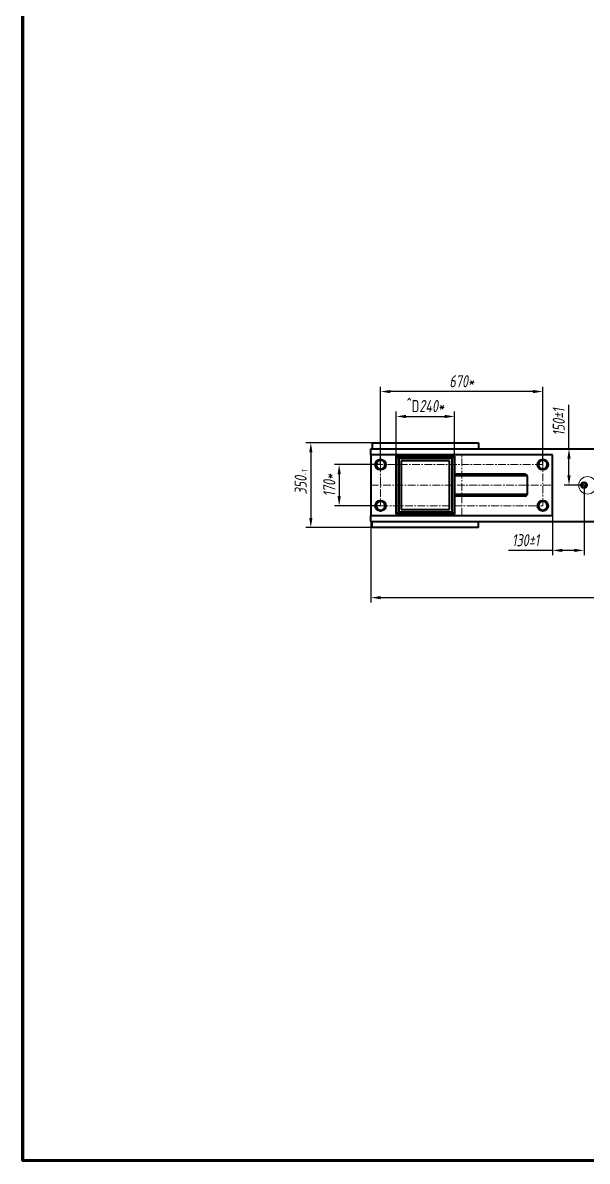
# Model space of a CAD drawing. Header units: millimetres. Extents: x 46486 to 69721, y 30372 to 52690.
# Drawn here: x 58041 to 60372, y 42176 to 46878 of the extents above; entities that cross this region are included whole.
import ezdxf

# ---------------------------------------------------------------- set-up
doc = ezdxf.new("R2010")
doc.units = ezdxf.units.MM
doc.linetypes.add('CENTER', pattern=[50.8, 31.75, -6.35, 6.35, -6.35])
doc.layers.add('РАЗМЕРЫ', color=7, linetype='Continuous', lineweight=18)
doc.styles.get("Standard").update_dxf_attribs({"font": 'simplex.shx', "width": 0.7, "oblique": 10})
doc.dimstyles.new('Stand10', dxfattribs={"dimtxt": 50, "dimasz": 40, "dimexe": 20, "dimexo": 0, "dimgap": 16, "dimtad": 1, "dimdec": 0, "dimzin": 0, "dimdsep": 46, "dimtxsty": 'Standard', "dimcen": 0, "dimadec": 0, "dimazin": 0, "dimtfac": 1, "dimtdec": 0, "dimtmove": 0, "dimatfit": 3, "dimfxl": 0.18, "dimtolj": 1, "dimtzin": 0, "dimarcsym": 0})
doc.dimstyles.new('Stand5', dxfattribs={"dimtxt": 25, "dimasz": 20, "dimexe": 10, "dimexo": 0, "dimgap": 8, "dimtad": 1, "dimdec": 0, "dimzin": 0, "dimdsep": 46, "dimtxsty": 'Standard', "dimcen": 0, "dimadec": 0, "dimazin": 0, "dimtfac": 1, "dimtdec": 0, "dimtmove": 0, "dimatfit": 3, "dimfxl": 0.18, "dimtolj": 1, "dimtzin": 0, "dimarcsym": 0})

# ---------------------------------------------------------------- blocks, each defined once
blk = doc.blocks.new('*D6245')
at = {"layer": 'РАЗМЕРЫ', "color": 0, "lineweight": 18, "insert": (59204.4, 45018), "char_height": 25, "attachment_point": 5, "rotation": 89.8985}
blk.add_mtext('\\A1;-1', dxfattribs=at)
blk = doc.blocks.new('*D6354')
at = {"layer": 'DEFPOINTS', "color": 0, "lineweight": 18}
for p in [(59518.3, 45052.8), (59347.3, 44882.8), (59518.3, 44882.8)]:
    blk.add_point(p, dxfattribs=at)
at = {"layer": 'РАЗМЕРЫ', "color": 0, "lineweight": -2}
for p, q in [((59518.3, 45052.8), (59327.3, 45052.8)), ((59347.3, 45012.8), (59347.3, 44922.8)), ((59518.3, 44882.8), (59327.3, 44882.8))]:
    blk.add_line(p, q, dxfattribs=at)
at = {"layer": 'РАЗМЕРЫ', "color": 0, "lineweight": 18}
for points in [[(59354, 45012.8), (59340.6, 45012.8), (59347.3, 45052.8)], [(59340.6, 44922.8), (59354, 44922.8), (59347.3, 44882.8)]]:
    blk.add_solid(points, dxfattribs=at)
at = {"layer": 'РАЗМЕРЫ', "color": 0, "lineweight": 18, "insert": (59306.3, 44967.8), "char_height": 50, "attachment_point": 5, "rotation": 90}
blk.add_mtext('\\A1;170*', dxfattribs=at)
blk = doc.blocks.new('*D6355')
at = {"layer": 'DEFPOINTS', "color": 0, "lineweight": 18}
for p in [(59823.3, 45251.6), (59583.3, 45087.8), (59823.3, 45087.8)]:
    blk.add_point(p, dxfattribs=at)
at = {"layer": 'РАЗМЕРЫ', "color": 0, "lineweight": -2}
for p, q in [((59583.3, 45087.8), (59583.3, 45271.6)), ((59623.3, 45251.6), (59783.3, 45251.6)), ((59823.3, 45087.8), (59823.3, 45271.6))]:
    blk.add_line(p, q, dxfattribs=at)
at = {"layer": 'РАЗМЕРЫ', "color": 0, "lineweight": 18}
for points in [[(59623.3, 45258.3), (59623.3, 45244.9), (59583.3, 45251.6)], [(59783.3, 45244.9), (59783.3, 45258.3), (59823.3, 45251.6)]]:
    blk.add_solid(points, dxfattribs=at)
at = {"layer": 'РАЗМЕРЫ', "color": 0, "lineweight": 18, "insert": (59703.3, 45294.5), "char_height": 50, "attachment_point": 5}
blk.add_mtext('\\A1;{\\Q0;^D}240*', dxfattribs=at)
blk = doc.blocks.new('*D6356')
at = {"layer": 'DEFPOINTS', "color": 0, "lineweight": 18}
for p in [(59518.3, 45354.5), (59518.3, 45052.8), (60188.3, 45052.8)]:
    blk.add_point(p, dxfattribs=at)
at = {"layer": 'РАЗМЕРЫ', "color": 0, "lineweight": -2}
for p, q in [((59518.3, 45052.8), (59518.3, 45374.5)), ((60148.3, 45354.5), (59558.3, 45354.5)), ((60188.3, 45052.8), (60188.3, 45374.5))]:
    blk.add_line(p, q, dxfattribs=at)
at = {"layer": 'РАЗМЕРЫ', "color": 0, "lineweight": 18}
for points in [[(59558.3, 45361.2), (59558.3, 45347.9), (59518.3, 45354.5)], [(60148.3, 45347.9), (60148.3, 45361.2), (60188.3, 45354.5)]]:
    blk.add_solid(points, dxfattribs=at)
at = {"layer": 'РАЗМЕРЫ', "color": 0, "lineweight": 18, "insert": (59853.3, 45397), "char_height": 50, "attachment_point": 5}
blk.add_mtext('\\A1;670*', dxfattribs=at)
blk = doc.blocks.new('*D6364')
at = {"layer": 'DEFPOINTS', "color": 0, "lineweight": 18}
for p in [(59483.3, 45143.3), (59230.2, 44792.8), (59483.3, 44792.8)]:
    blk.add_point(p, dxfattribs=at)
at = {"layer": 'РАЗМЕРЫ', "color": 0, "lineweight": -2}
for p, q in [((59483.3, 45143.3), (59210.2, 45143.3)), ((59230.2, 45103.3), (59230.2, 44832.8)), ((59483.3, 44792.8), (59210.2, 44792.8))]:
    blk.add_line(p, q, dxfattribs=at)
at = {"layer": 'РАЗМЕРЫ', "color": 0, "lineweight": 18}
for points in [[(59236.9, 45103.3), (59223.5, 45103.3), (59230.2, 45143.3)], [(59223.5, 44832.8), (59236.9, 44832.8), (59230.2, 44792.8)]]:
    blk.add_solid(points, dxfattribs=at)
at = {"layer": 'РАЗМЕРЫ', "color": 0, "lineweight": 18, "insert": (59188.2, 44968.1), "char_height": 50, "attachment_point": 5, "rotation": 90}
blk.add_mtext('\\A1;350', dxfattribs=at)
blk = doc.blocks.new('*D6368')
at = {"layer": 'DEFPOINTS', "color": 0, "lineweight": 18}
for p in [(60296.2, 45117.8), (60323, 45117.8), (60358.3, 44967.8)]:
    blk.add_point(p, dxfattribs=at)
at = {"layer": 'РАЗМЕРЫ', "color": 0, "lineweight": -2}
for p, q in [((60296.2, 45117.8), (60296.2, 45299.7)), ((60296.2, 45117.8), (60296.2, 45299.7)), ((60323, 45117.8), (60276.2, 45117.8)), ((60296.2, 45007.8), (60296.2, 45077.8)), ((60358.3, 44967.8), (60276.2, 44967.8))]:
    blk.add_line(p, q, dxfattribs=at)
at = {"layer": 'РАЗМЕРЫ', "color": 0, "lineweight": 18}
for points in [[(60302.8, 45077.8), (60289.5, 45077.8), (60296.2, 45117.8)], [(60289.5, 45007.8), (60302.8, 45007.8), (60296.2, 44967.8)]]:
    blk.add_solid(points, dxfattribs=at)
at = {"layer": 'РАЗМЕРЫ', "color": 0, "lineweight": 18, "insert": (60254.1, 45228.7), "char_height": 50, "attachment_point": 5, "rotation": 90}
blk.add_mtext('\\A1;150%%p1', dxfattribs=at)
blk = doc.blocks.new('*D6370')
at = {"layer": 'DEFPOINTS', "color": 0, "lineweight": 18}
for p in [(60358.3, 44967.8), (60228.3, 44918.1), (60228.3, 44698.4)]:
    blk.add_point(p, dxfattribs=at)
at = {"layer": 'РАЗМЕРЫ', "color": 0, "lineweight": -2}
for p, q in [((60358.3, 44967.8), (60358.3, 44678.4)), ((60228.3, 44918.1), (60228.3, 44678.4)), ((60228.3, 44698.4), (60046.5, 44698.4)), ((60228.3, 44698.4), (60046.5, 44698.4)), ((60318.3, 44698.4), (60268.3, 44698.4))]:
    blk.add_line(p, q, dxfattribs=at)
at = {"layer": 'РАЗМЕРЫ', "color": 0, "lineweight": 18}
for points in [[(60268.3, 44705.1), (60268.3, 44691.8), (60228.3, 44698.4)], [(60318.3, 44691.8), (60318.3, 44705.1), (60358.3, 44698.4)]]:
    blk.add_solid(points, dxfattribs=at)
at = {"layer": 'РАЗМЕРЫ', "color": 0, "lineweight": 18, "insert": (60117.4, 44740.5), "char_height": 50, "attachment_point": 5}
blk.add_mtext('\\A1;130%%p1', dxfattribs=at)
blk = doc.blocks.new('*D6379')
at = {"layer": 'DEFPOINTS', "color": 0, "lineweight": 18}
for p in [(59478.3, 44843.3), (62058.3, 44843.3), (62058.3, 44503.2)]:
    blk.add_point(p, dxfattribs=at)
at = {"layer": 'РАЗМЕРЫ', "color": 0, "lineweight": -2}
for p, q in [((59478.3, 44843.3), (59478.3, 44483.2)), ((62058.3, 44843.3), (62058.3, 44483.2)), ((59518.3, 44503.2), (62018.3, 44503.2))]:
    blk.add_line(p, q, dxfattribs=at)
at = {"layer": 'РАЗМЕРЫ', "color": 0, "lineweight": 18}
for points in [[(59518.3, 44509.9), (59518.3, 44496.6), (59478.3, 44503.2)], [(62018.3, 44496.6), (62018.3, 44509.9), (62058.3, 44503.2)]]:
    blk.add_solid(points, dxfattribs=at)
at = {"layer": 'РАЗМЕРЫ', "color": 0, "lineweight": 18, "insert": (60768.3, 44547.2), "char_height": 50, "attachment_point": 5}
blk.add_mtext('\\A1;2580', dxfattribs=at)

msp = doc.modelspace()

# ---------------------------------------------------------------- linework, layer by layer
at = {"color": 7, "linetype": 'Continuous', "lineweight": 40}
for p, q in [((59483.29, 45143.27), (59923.29, 45143.27)), ((59483.29, 45143.27), (59483.29, 45142.33)), ((59483.29, 45142.33), (59923.29, 45142.33)), ((59483.29, 45142.33), (59483.29, 45117.82)), ((59923.29, 45143.27), (59923.29, 45142.33)), ((59923.29, 45142.33), (59923.29, 45117.82)), ((59478.29, 45092.82), (59478.29, 45117.82)), ((59478.29, 45117.82), (60493.29, 45117.82)), ((59478.29, 45092.82), (59478.29, 44842.82)), ((60228.29, 45092.82), (59478.29, 45092.82)), ((59583.29, 45087.82), (59823.29, 45087.82)), ((59583.29, 45087.82), (59591.29, 45079.82)), ((59583.29, 44847.82), (59583.29, 45087.82)), ((59815.29, 45079.82), (59591.29, 45079.82)), ((59591.29, 45079.82), (59591.29, 44855.82)), ((59813.29, 45077.82), (59593.29, 45077.82)), ((59593.29, 45077.82), (59593.29, 44857.82)), ((59803.29, 45067.82), (59603.29, 45067.82)), ((59603.29, 45067.82), (59603.29, 44867.82)), ((59803.29, 44867.82), (59803.29, 45067.82)), ((59813.29, 44857.82), (59813.29, 45077.82)), ((59815.29, 45079.82), (59823.29, 45087.82)), ((59815.29, 44855.82), (59815.29, 45079.82)), ((59823.29, 45087.82), (59823.29, 44847.82)), ((60228.29, 44842.82), (60228.29, 45092.82)), ((60116.39, 45012.82), (59823.29, 45012.82)), ((60123.13, 45006.82), (59823.29, 45006.82)), ((60123.13, 45006.82), (60123.13, 44928.82)), ((60123.13, 44928.82), (59823.29, 44928.82)), ((60116.39, 44922.82), (59823.29, 44922.82)), ((59603.29, 44867.82), (59803.29, 44867.82)), ((59478.29, 44817.82), (59478.29, 44842.82)), ((59478.29, 44842.82), (60228.29, 44842.82)), ((59478.29, 44817.82), (60493.29, 44817.82)), ((59483.29, 44793.32), (59483.29, 44817.82)), ((59583.29, 44847.82), (59591.29, 44855.82)), ((59823.29, 44847.82), (59583.29, 44847.82)), ((59591.29, 44855.82), (59815.29, 44855.82)), ((59593.29, 44857.82), (59813.29, 44857.82)), ((59815.29, 44855.82), (59823.29, 44847.82)), ((59923.29, 44793.32), (59923.29, 44817.82)), ((59923.29, 44793.32), (59483.29, 44793.32)), ((59483.29, 44792.38), (59483.29, 44793.32)), ((59923.29, 44792.38), (59483.29, 44792.38)), ((59923.29, 44792.38), (59923.29, 44793.32))]:
    msp.add_line(p, q, dxfattribs=at)
for centre, radius in [((59518.29, 45052.82), 22), ((60188.29, 45052.82), 22), ((60358.29, 44967.82), 12), ((59518.29, 44882.82), 22), ((60188.29, 44882.82), 22)]:
    msp.add_circle(centre, radius, dxfattribs=at)
at = {"color": 7, "linetype": 'Continuous', "lineweight": 18}
msp.add_circle((60372.89, 44967.21), 36.35, dxfattribs=at)
at = {"color": 7, "linetype": 'Continuous', "lineweight": 40}
for centre, radius, start, end in [((59518.29, 45052.82), 18, 120, 180), ((59518.29, 45052.82), 18, 180, 240), ((59518.29, 45052.82), 18, 60, 120), ((59518.29, 45052.82), 18, 0, 60), ((59518.29, 45052.82), 18, 300, 0), ((60188.29, 45052.82), 18, 156.8699, 216.8699), ((60188.29, 45052.82), 18, 96.8699, 156.8699), ((60188.29, 45052.82), 18, 36.8699, 96.8699), ((60188.29, 45052.82), 18, 336.8699, 36.8699), ((59518.29, 45052.82), 18, 240, 300), ((60188.29, 45052.82), 18, 216.8699, 276.8699), ((60188.29, 45052.82), 18, 276.8699, 336.8699), ((60358.29, 44967.82), 9, 120, 180), ((60358.29, 44967.82), 9, 180, 240), ((60358.29, 44967.82), 9, 60, 120), ((60358.29, 44967.82), 9, 240, 300), ((60358.29, 44967.82), 9, 0, 60), ((60358.29, 44967.82), 9, 300, 0), ((59518.29, 44882.82), 18, 130.86263, 190.86263), ((59518.29, 44882.82), 18, 190.86263, 250.86263), ((59518.29, 44882.82), 18, 70.86263, 130.86263), ((59518.29, 44882.82), 18, 250.86263, 310.86263), ((59518.29, 44882.82), 18, 10.86263, 70.86263), ((59518.29, 44882.82), 18, 310.86263, 10.86263), ((60188.29, 44882.82), 18, 143.31178, 203.31178), ((60188.29, 44882.82), 18, 203.31178, 263.31178), ((60188.29, 44882.82), 18, 83.31178, 143.31178), ((60188.29, 44882.82), 18, 263.31178, 323.31178), ((60188.29, 44882.82), 18, 23.31178, 83.31178), ((60188.29, 44882.82), 18, 323.31178, 23.31178)]:
    msp.add_arc(centre, radius, start, end, dxfattribs=at)
for centre, start_param, end_param in [((60116.39, 45006.82), 3.1415927, 4.712389), ((60116.39, 44928.82), 1.5707963, 3.1415927)]:
    msp.add_ellipse(centre, major_axis=(-6.75, 0), ratio=0.8892878, start_param=start_param, end_param=end_param, dxfattribs=at)
for points, knots in [([(59509.29, 45068.41), (59509.08, 45068.29), (59507.46, 45067.35), (59504.42, 45065.59), (59501.68, 45064.01), (59500.29, 45063.21)], [0, 0, 0, 0, 0.0701071, 0.5307932, 1, 1, 1, 1]), ([(59500.29, 45063.21), (59500.29, 45062.44), (59500.29, 45060.37), (59500.29, 45056.91), (59500.29, 45054.19), (59500.29, 45052.82)], [0, 0, 0, 0, 0.2266598, 0.6108508, 1, 1, 1, 1]), ([(59500.29, 45052.82), (59500.29, 45051.96), (59500.29, 45049.78), (59500.29, 45046.29), (59500.29, 45043.72), (59500.29, 45042.43)], [0, 0, 0, 0, 0.2441807, 0.6200371, 1, 1, 1, 1]), ([(59518.29, 45073.61), (59516.83, 45072.76), (59513.88, 45071.06), (59510.83, 45069.3), (59509.29, 45068.41)], [0, 0, 0, 0, 0.495458, 1, 1, 1, 1]), ([(59527.29, 45068.41), (59527.08, 45068.53), (59525.46, 45069.47), (59522.42, 45071.22), (59519.68, 45072.81), (59518.29, 45073.61)], [0, 0, 0, 0, 0.0701071, 0.5307932, 1, 1, 1, 1]), ([(59536.29, 45063.21), (59534.83, 45064.06), (59531.88, 45065.76), (59528.83, 45067.52), (59527.29, 45068.41)], [0, 0, 0, 0, 0.495458, 1, 1, 1, 1]), ([(59536.29, 45052.82), (59536.29, 45054.17), (59536.29, 45056.89), (59536.29, 45060.36), (59536.29, 45062.44), (59536.29, 45063.21)], [0, 0, 0, 0, 0.3838711, 0.7733407, 1, 1, 1, 1]), ([(59536.29, 45042.43), (59536.29, 45043.71), (59536.29, 45046.28), (59536.29, 45049.77), (59536.29, 45051.96), (59536.29, 45052.82)], [0, 0, 0, 0, 0.3761823, 0.7558189, 1, 1, 1, 1]), ([(60171.74, 45059.89), (60171.64, 45059.67), (60170.91, 45057.95), (60169.53, 45054.72), (60168.28, 45051.8), (60167.66, 45050.33)], [0, 0, 0, 0, 0.0701071, 0.5307932, 1, 1, 1, 1]), ([(60167.66, 45050.33), (60168.12, 45049.72), (60169.36, 45048.06), (60171.44, 45045.29), (60173.07, 45043.12), (60173.89, 45042.02)], [0, 0, 0, 0, 0.2266598, 0.6108508, 1, 1, 1, 1]), ([(60175.82, 45069.45), (60175.16, 45067.9), (60173.82, 45064.76), (60172.44, 45061.53), (60171.74, 45059.89)], [0, 0, 0, 0, 0.495458, 1, 1, 1, 1]), ([(60186.14, 45070.69), (60185.89, 45070.66), (60184.04, 45070.44), (60180.55, 45070.02), (60177.41, 45069.64), (60175.82, 45069.45)], [0, 0, 0, 0, 0.0701071, 0.5307932, 1, 1, 1, 1]), ([(60196.46, 45071.93), (60194.78, 45071.73), (60191.4, 45071.33), (60187.9, 45070.9), (60186.14, 45070.69)], [0, 0, 0, 0, 0.495458, 1, 1, 1, 1]), ([(60202.69, 45063.62), (60201.88, 45064.7), (60200.25, 45066.88), (60198.17, 45069.65), (60196.92, 45071.32), (60196.46, 45071.93)], [0, 0, 0, 0, 0.3838711, 0.7733407, 1, 1, 1, 1]), ([(60208.93, 45055.31), (60208.16, 45056.33), (60206.62, 45058.39), (60204.52, 45061.18), (60203.21, 45062.93), (60202.69, 45063.62)], [0, 0, 0, 0, 0.3761823, 0.7558189, 1, 1, 1, 1]), ([(60204.84, 45045.75), (60204.94, 45045.98), (60205.67, 45047.69), (60207.06, 45050.93), (60208.3, 45053.84), (60208.93, 45055.31)], [0, 0, 0, 0, 0.0701071, 0.5307932, 1, 1, 1, 1]), ([(59500.29, 45042.43), (59501.75, 45041.58), (59504.7, 45039.88), (59507.75, 45038.12), (59509.29, 45037.23)], [0, 0, 0, 0, 0.495458, 1, 1, 1, 1]), ([(59509.29, 45037.23), (59509.51, 45037.11), (59511.12, 45036.18), (59514.17, 45034.42), (59516.91, 45032.84), (59518.29, 45032.04)], [0, 0, 0, 0, 0.0701071, 0.5307932, 1, 1, 1, 1]), ([(59518.29, 45032.04), (59519.75, 45032.88), (59522.7, 45034.58), (59525.75, 45036.34), (59527.29, 45037.23)], [0, 0, 0, 0, 0.495458, 1, 1, 1, 1]), ([(59527.29, 45037.23), (59527.51, 45037.36), (59529.12, 45038.29), (59532.17, 45040.05), (59534.91, 45041.63), (59536.29, 45042.43)], [0, 0, 0, 0, 0.0701071, 0.5307932, 1, 1, 1, 1]), ([(60173.89, 45042.02), (60174.41, 45041.33), (60175.71, 45039.59), (60177.81, 45036.8), (60179.35, 45034.74), (60180.13, 45033.71)], [0, 0, 0, 0, 0.2441807, 0.6200371, 1, 1, 1, 1]), ([(60180.13, 45033.71), (60181.8, 45033.91), (60185.18, 45034.32), (60188.68, 45034.74), (60190.44, 45034.95)], [0, 0, 0, 0, 0.495458, 1, 1, 1, 1]), ([(60190.44, 45034.95), (60190.69, 45034.98), (60192.54, 45035.2), (60196.03, 45035.62), (60199.18, 45036), (60200.76, 45036.19)], [0, 0, 0, 0, 0.0701071, 0.5307932, 1, 1, 1, 1]), ([(60200.76, 45036.19), (60201.43, 45037.75), (60202.76, 45040.88), (60204.15, 45044.12), (60204.84, 45045.75)], [0, 0, 0, 0, 0.495458, 1, 1, 1, 1]), ([(60353.79, 44975.62), (60353.69, 44975.55), (60352.88, 44975.09), (60351.35, 44974.21), (60349.98, 44973.42), (60349.29, 44973.02)], [0, 0, 0, 0, 0.07009, 0.5307844, 1, 1, 1, 1]), ([(60349.29, 44973.02), (60349.29, 44972.17), (60349.29, 44970.47), (60349.29, 44968.71), (60349.29, 44967.82)], [0, 0, 0, 0, 0.495458, 1, 1, 1, 1]), ([(60349.29, 44967.82), (60349.29, 44967.7), (60349.29, 44966.77), (60349.29, 44965.01), (60349.29, 44963.42), (60349.29, 44962.62)], [0, 0, 0, 0, 0.07009003, 0.53078443, 1, 1, 1, 1]), ([(60349.29, 44962.62), (60349.58, 44962.46), (60351.04, 44961.61), (60352.57, 44960.73), (60353.79, 44960.03)], [0, 0, 0, 0, 0.1963527, 1, 1, 1, 1]), ([(60358.29, 44978.21), (60357.56, 44977.79), (60356.09, 44976.94), (60354.56, 44976.06), (60353.79, 44975.62)], [0, 0, 0, 0, 0.495458, 1, 1, 1, 1]), ([(60353.79, 44960.03), (60354.13, 44959.83), (60355.65, 44958.95), (60357.13, 44958.1), (60358.29, 44957.43)], [0, 0, 0, 0, 0.2203639, 1, 1, 1, 1]), ([(60362.79, 44975.62), (60361.57, 44976.32), (60360.04, 44977.2), (60358.58, 44978.05), (60358.29, 44978.21)], [0, 0, 0, 0, 0.8036473, 1, 1, 1, 1]), ([(60358.29, 44957.43), (60359.02, 44957.85), (60360.5, 44958.7), (60362.02, 44959.58), (60362.79, 44960.03)], [0, 0, 0, 0, 0.495458, 1, 1, 1, 1]), ([(60367.29, 44973.02), (60366.13, 44973.69), (60364.65, 44974.54), (60363.13, 44975.42), (60362.79, 44975.62)], [0, 0, 0, 0, 0.7796361, 1, 1, 1, 1]), ([(60362.79, 44960.03), (60362.9, 44960.09), (60363.71, 44960.55), (60365.23, 44961.43), (60366.6, 44962.23), (60367.29, 44962.62)], [0, 0, 0, 0, 0.07009, 0.5307844, 1, 1, 1, 1]), ([(60367.29, 44967.82), (60367.29, 44967.94), (60367.29, 44968.88), (60367.29, 44970.64), (60367.29, 44972.22), (60367.29, 44973.02)], [0, 0, 0, 0, 0.07009, 0.5307844, 1, 1, 1, 1]), ([(60367.29, 44962.62), (60367.29, 44963.47), (60367.29, 44965.17), (60367.29, 44966.93), (60367.29, 44967.82)], [0, 0, 0, 0, 0.495458, 1, 1, 1, 1]), ([(59506.52, 44896.43), (59506.33, 44896.27), (59504.92, 44895.05), (59502.26, 44892.75), (59499.86, 44890.68), (59498.66, 44889.63)], [0, 0, 0, 0, 0.0701071, 0.5307932, 1, 1, 1, 1]), ([(59498.66, 44889.63), (59498.8, 44888.88), (59499.19, 44886.85), (59499.84, 44883.44), (59500.36, 44880.77), (59500.61, 44879.43)], [0, 0, 0, 0, 0.2266598, 0.6108508, 1, 1, 1, 1]), ([(59500.61, 44879.43), (59500.78, 44878.59), (59501.19, 44876.44), (59501.85, 44873.02), (59502.33, 44870.49), (59502.57, 44869.22)], [0, 0, 0, 0, 0.2441807, 0.6200371, 1, 1, 1, 1]), ([(59502.57, 44869.22), (59504.17, 44868.67), (59507.39, 44867.55), (59510.71, 44866.4), (59512.39, 44865.82)], [0, 0, 0, 0, 0.495458, 1, 1, 1, 1]), ([(59514.37, 44903.23), (59513.1, 44902.13), (59510.52, 44899.9), (59507.86, 44897.6), (59506.52, 44896.43)], [0, 0, 0, 0, 0.495458, 1, 1, 1, 1]), ([(59512.39, 44865.82), (59512.62, 44865.73), (59514.39, 44865.12), (59517.71, 44863.97), (59520.7, 44862.93), (59522.21, 44862.41)], [0, 0, 0, 0, 0.0701071, 0.5307932, 1, 1, 1, 1]), ([(59524.19, 44899.83), (59523.96, 44899.91), (59522.2, 44900.52), (59518.87, 44901.67), (59515.88, 44902.71), (59514.37, 44903.23)], [0, 0, 0, 0, 0.0701071, 0.5307932, 1, 1, 1, 1]), ([(59522.21, 44862.41), (59523.49, 44863.51), (59526.06, 44865.74), (59528.72, 44868.05), (59530.07, 44869.21)], [0, 0, 0, 0, 0.495458, 1, 1, 1, 1]), ([(59534.01, 44896.42), (59532.42, 44896.97), (59529.2, 44898.09), (59525.87, 44899.24), (59524.19, 44899.83)], [0, 0, 0, 0, 0.49545796, 1, 1, 1, 1]), ([(59530.07, 44869.21), (59530.25, 44869.37), (59531.67, 44870.59), (59534.33, 44872.89), (59536.72, 44874.96), (59537.93, 44876.01)], [0, 0, 0, 0, 0.0701071, 0.5307932, 1, 1, 1, 1]), ([(59535.97, 44886.21), (59535.71, 44887.54), (59535.2, 44890.21), (59534.55, 44893.61), (59534.16, 44895.66), (59534.01, 44896.42)], [0, 0, 0, 0, 0.3838711, 0.7733407, 1, 1, 1, 1]), ([(59537.93, 44876.01), (59537.69, 44877.26), (59537.2, 44879.79), (59536.54, 44883.22), (59536.13, 44885.37), (59535.97, 44886.21)], [0, 0, 0, 0, 0.3761823, 0.7558189, 1, 1, 1, 1]), ([(60173.86, 44893.58), (60173.71, 44893.38), (60172.6, 44891.88), (60170.49, 44889.06), (60168.6, 44886.52), (60167.65, 44885.24)], [0, 0, 0, 0, 0.0701071, 0.5307932, 1, 1, 1, 1]), ([(60167.65, 44885.24), (60167.95, 44884.54), (60168.77, 44882.63), (60170.14, 44879.45), (60171.22, 44876.95), (60171.76, 44875.7)], [0, 0, 0, 0, 0.2266598, 0.6108508, 1, 1, 1, 1]), ([(60171.76, 44875.7), (60172.1, 44874.91), (60172.96, 44872.91), (60174.35, 44869.7), (60175.36, 44867.34), (60175.87, 44866.15)], [0, 0, 0, 0, 0.2441807, 0.6200371, 1, 1, 1, 1]), ([(60180.07, 44901.91), (60179.06, 44900.56), (60177.02, 44897.82), (60174.92, 44895), (60173.86, 44893.58)], [0, 0, 0, 0, 0.495458, 1, 1, 1, 1]), ([(60175.87, 44866.15), (60177.55, 44865.96), (60180.93, 44865.56), (60184.43, 44865.15), (60186.2, 44864.94)], [0, 0, 0, 0, 0.495458, 1, 1, 1, 1]), ([(60190.39, 44900.7), (60190.14, 44900.73), (60188.29, 44900.94), (60184.8, 44901.35), (60181.65, 44901.72), (60180.07, 44901.91)], [0, 0, 0, 0, 0.0701071, 0.5307932, 1, 1, 1, 1]), ([(60186.2, 44864.94), (60186.44, 44864.91), (60188.29, 44864.7), (60191.79, 44864.29), (60194.93, 44863.92), (60196.52, 44863.73)], [0, 0, 0, 0, 0.0701071, 0.5307932, 1, 1, 1, 1]), ([(60200.71, 44899.49), (60199.03, 44899.68), (60195.65, 44900.08), (60192.15, 44900.49), (60190.39, 44900.7)], [0, 0, 0, 0, 0.495458, 1, 1, 1, 1]), ([(60196.52, 44863.73), (60197.53, 44865.09), (60199.56, 44867.82), (60201.66, 44870.64), (60202.73, 44872.07)], [0, 0, 0, 0, 0.495458, 1, 1, 1, 1]), ([(60204.82, 44889.94), (60204.29, 44891.18), (60203.21, 44893.68), (60201.84, 44896.86), (60201.01, 44898.78), (60200.71, 44899.49)], [0, 0, 0, 0, 0.3838711, 0.7733407, 1, 1, 1, 1]), ([(60202.73, 44872.07), (60202.87, 44872.26), (60203.99, 44873.76), (60206.09, 44876.58), (60207.98, 44879.12), (60208.93, 44880.4)], [0, 0, 0, 0, 0.0701071, 0.5307932, 1, 1, 1, 1]), ([(60208.93, 44880.4), (60208.43, 44881.57), (60207.41, 44883.93), (60206.03, 44887.14), (60205.16, 44889.16), (60204.82, 44889.94)], [0, 0, 0, 0, 0.3761823, 0.7558189, 1, 1, 1, 1])]:
    msp.add_open_spline(points, degree=3, knots=knots, dxfattribs=at)
at = {"layer": 'РАЗМЕРЫ', "color": 0, "linetype": 'CENTER', "lineweight": 18}
for p, q in [((59518.29, 45052.82), (59518.29, 44882.82)), ((60188.29, 45052.82), (59518.29, 45052.82)), ((59853.29, 44842.82), (59853.29, 45092.82)), ((60188.29, 44882.82), (60188.29, 45052.82)), ((59478.29, 44967.82), (60228.29, 44967.82)), ((59518.29, 44882.82), (60188.29, 44882.82))]:
    msp.add_line(p, q, dxfattribs=at)
at = {"layer": 'РАЗМЕРЫ', "color": 0, "lineweight": 200}
msp.add_lwpolyline([(58040.73, 52689.56), (69720.91, 52685.86), (69720.91, 42175.55), (58040.73, 42179.25)], close=True, dxfattribs=at)

# ---------------------------------------------------------------- dimensions: what is measured, and where the dimension line sits
at = {"layer": 'РАЗМЕРЫ', "lineweight": 18}
for base, p1, p2, angle, text, picture, middle in [((59518.29, 45354.54), (60188.29, 45052.82), (59518.29, 45052.82), 180, '670*', '*D6356', (59853.29, 45396.99)), ((59347.29, 44882.82), (59518.29, 45052.82), (59518.29, 44882.82), 270, '170*', '*D6354', (59306.29, 44967.82))]:
    dim = msp.add_linear_dim(base=base, p1=p1, p2=p2, angle=angle, text=text, dimstyle='Stand10', dxfattribs=at)
    dim.commit()
    dim.dimension.update_dxf_attribs({"geometry": picture, "text_midpoint": middle})
dim = msp.add_linear_dim(base=(59823.29, 45251.6), p1=(59583.29, 45087.82), p2=(59823.29, 45087.82), text='{\\Q0;^D}240*', dimstyle='Stand10', dxfattribs=at)
dim.commit()
dim.dimension.update_dxf_attribs({"geometry": '*D6355', "text_midpoint": (59703.29, 45294.54)})
at = {"layer": 'РАЗМЕРЫ', "color": 0, "lineweight": 18}
dim = msp.add_linear_dim(base=(60296.17, 45117.82), p1=(60358.29, 44967.82), p2=(60323.01, 45117.82), angle=90, text='150%%p1', dimstyle='Stand10', dxfattribs=at)
dim.commit()
dim.dimension.update_dxf_attribs({"geometry": '*D6368', "text_midpoint": (60296.17, 45228.74), "dimtype": 160})
for base, p1, p2, angle, picture, middle in [((59230.21, 44792.85), (59483.29, 45143.27), (59483.29, 44792.85), 90, '*D6364', (59188.18, 44968.06)), ((62058.29, 44503.22), (59478.29, 44843.32), (62058.29, 44843.32), 180, '*D6379', (60768.29, 44547.19))]:
    dim = msp.add_linear_dim(base=base, p1=p1, p2=p2, angle=angle, dimstyle='Stand10', dxfattribs=at)
    dim.commit()
    dim.dimension.update_dxf_attribs({"geometry": picture, "text_midpoint": middle})
dim = msp.add_radius_dim(center=(59224.81, 44980.12), mpoint=(59224.78, 44964.12), text='-1', dimstyle='Stand5', override={"dimse1": 1, "dimsd1": 1, "dimsd2": 1}, dxfattribs=at)
dim.commit()
dim.dimension.update_dxf_attribs({"geometry": '*D6245', "text_midpoint": (59224.88, 45017.96), "dimtype": 164})
dim = msp.add_linear_dim(base=(60228.29, 44698.45), p1=(60358.29, 44967.82), p2=(60228.29, 44918.09), angle=180, text='130%%p1', dimstyle='Stand10', dxfattribs=at)
dim.commit()
dim.dimension.update_dxf_attribs({"geometry": '*D6370', "text_midpoint": (60117.38, 44740.48)})

doc.saveas('drawing.dxf')
